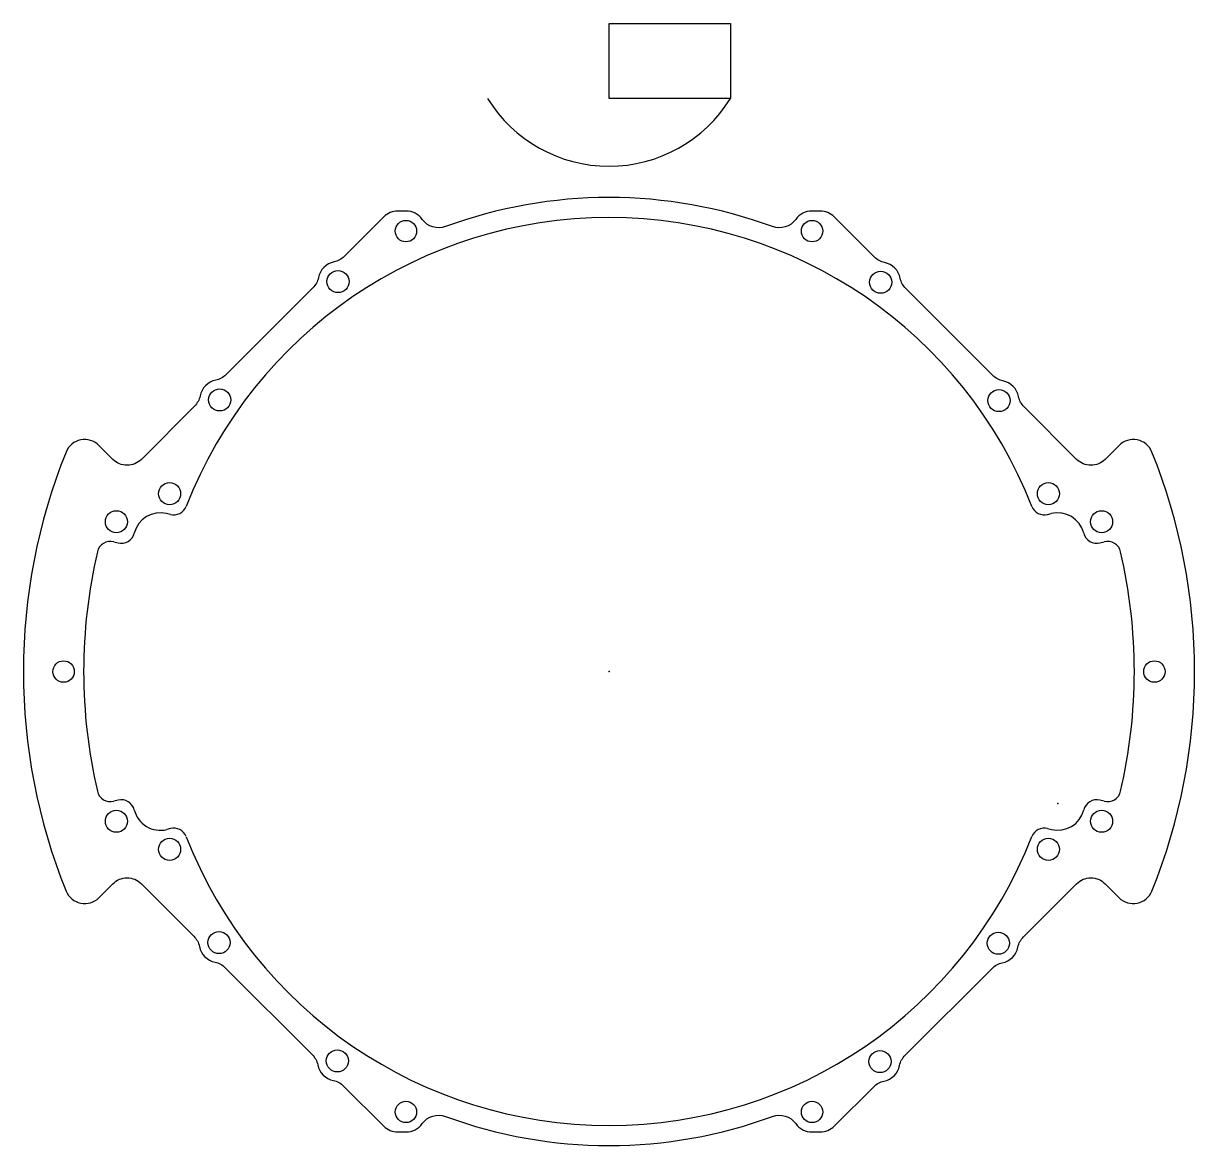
# Model space of a CAD drawing. Header units: millimetres. Extents: x -88 to 87, y -71 to 97.
import ezdxf

# ---------------------------------------------------------------- set-up
doc = ezdxf.new("R2010")
doc.units = ezdxf.units.MM
doc.layers.get('0').update_dxf_attribs({"linetype": 'CONTINUOUS'})

msp = doc.modelspace()

# ---------------------------------------------------------------- linework, layer by layer
for p, q in [((-65.53, 23.46), (-66.1, 23.6)), ((65.53, 23.46), (66.09, 23.6)), ((-74, 19.38), (-73.36, 19.22)), ((-70.94, 20.68), (-70.94, 20.68)), ((73.36, 19.22), (74, 19.38)), ((-73.36, -19.22), (-74, -19.38)), ((74.01, -19.38), (73.36, -19.22)), ((-65.53, -23.46), (-66.09, -23.6)), ((65.53, -23.46), (66.1, -23.6))]:
    msp.add_line(p, q)
msp.add_lwpolyline([(18.14, 85.6), (0, 85.6), (0, 96.84), (18.14, 96.84)], close=True)
msp.add_lwpolyline([(-74.13, 31.7), (-76.22, 33.79, 0.53725), (-81.12, 32.8, 0.194492), (-81.12, -32.8, 0.53725), (-76.22, -33.79), (-74.13, -31.7, -0.414214), (-69.88, -31.7), (-62.03, -39.56, -0.147477), (-61.21, -41.08, 0.301511), (-58.86, -43.43, -0.147477), (-57.33, -44.25), (-44.35, -57.23, -0.147477), (-43.53, -58.76, 0.301511), (-41.18, -61.11, -0.147477), (-39.66, -61.93), (-33.66, -67.92, 0.198912), (-31.54, -68.8), (-30.34, -68.8, 0.241403), (-27.9, -67.55, -0.33684), (-24.43, -66.48, 0.177905), (24.43, -66.48, -0.33684), (27.9, -67.55, 0.241403), (30.34, -68.8), (31.54, -68.8, 0.198912), (33.66, -67.92), (39.56, -62.03, -0.147477), (41.08, -61.21, 0.301511), (43.43, -58.86, -0.147477), (44.25, -57.33), (57.23, -44.35, -0.147477), (58.76, -43.53, 0.301511), (61.11, -41.18, -0.147477), (61.93, -39.66), (69.88, -31.7, -0.414214), (74.13, -31.7), (76.22, -33.79, 0.53725), (81.12, -32.8, 0.194492), (81.12, 32.8, 0.53725), (76.22, 33.79), (74.13, 31.7, -0.414214), (69.88, 31.7), (62.03, 39.56, -0.147477), (61.21, 41.08, 0.301511), (58.86, 43.43, -0.147477), (57.33, 44.25), (44.35, 57.23, -0.147477), (43.53, 58.76, 0.301511), (41.18, 61.11, -0.147477), (39.66, 61.93), (33.66, 67.92, 0.198912), (31.54, 68.8), (30.34, 68.8, 0.241403), (27.9, 67.55, -0.33684), (24.43, 66.48, 0.177905), (-24.43, 66.48, -0.33684), (-27.9, 67.55, 0.241403), (-30.34, 68.8), (-31.54, 68.8, 0.198912), (-33.66, 67.92), (-39.56, 62.03, -0.147477), (-41.08, 61.21, 0.301511), (-43.43, 58.86, -0.147477), (-44.25, 57.33), (-57.23, 44.35, -0.147477), (-58.76, 43.53, 0.301511), (-61.11, 41.18, -0.147477), (-61.93, 39.66), (-69.88, 31.7, -0.414214)], format="xyb", close=True)
for centre, radius in [((-30.34, 65.8), 1.6), ((30.34, 65.8), 1.6), ((-40.49, 58.27), 1.65), ((40.59, 58.17), 1.65), ((-58.17, 40.59), 1.65), ((58.27, 40.49), 1.65), ((-65.66, 26.57), 1.65), ((65.66, 26.57), 1.65), ((-73.61, 22.37), 1.65), ((73.61, 22.37), 1.65), ((-81.5, 0), 1.6), ((81.5, 0), 1.6), ((-73.61, -22.37), 1.65), ((73.61, -22.37), 1.65), ((-65.66, -26.57), 1.65), ((65.66, -26.57), 1.65), ((-58.27, -40.49), 1.65), ((58.17, -40.59), 1.65), ((-40.59, -58.17), 1.65), ((40.49, -58.27), 1.65), ((-30.34, -65.8), 1.6), ((30.34, -65.8), 1.6)]:
    msp.add_circle(centre, radius)
for centre, radius, start, end in [((0, 96.84), 21.34, 211.7771, 328.2229), ((0, 0), 67.83, 21.3323, 158.6687), ((-65.05, 25.4), 2, 256.1, 338.6687), ((65.05, 25.4), 2, 201.3323, 283.927), ((-67.06, 19.72), 4, 76.1, 166.1), ((67.05, 19.72), 4, 13.927, 103.927), ((-74.49, 17.44), 2, 76.073, 166.8219), ((-72.88, 21.16), 2, 256.073, 346.1), ((72.88, 21.16), 2, 193.927, 283.927), ((74.49, 17.44), 2, 13.1781, 103.927), ((0, 0), 78.5, 166.8219, 193.1781), ((0, 0), 78.5, -13.1746, 13.1781), ((-74.49, -17.44), 2, 193.1781, 283.927), ((-72.88, -21.16), 2, 13.927, 103.927), ((72.88, -21.16), 2, 76.1, 166.1), ((74.49, -17.44), 2, 256.1, 346.8254), ((-67.05, -19.72), 4, 193.927, 283.927), ((67.06, -19.72), 4, 256.1, 346.1), ((-65.05, -25.4), 2, 21.3323, 103.927), ((65.05, -25.4), 2, 76.1, 158.6687), ((0, 0), 67.83, 201.3323, 338.6687)]:
    msp.add_arc(centre, radius, start, end)
for p in [(0, 0), (67.06, -19.72)]:
    msp.add_point(p)

doc.saveas('drawing.dxf')
